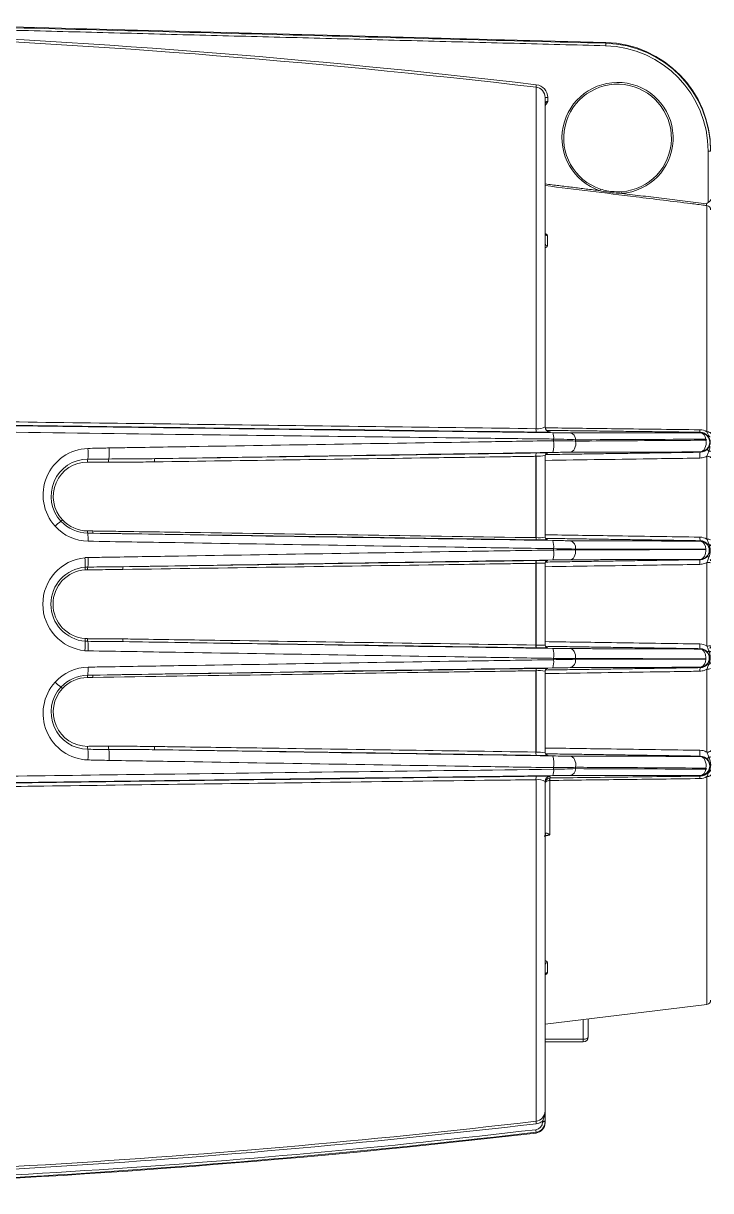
# Model space of a CAD drawing. Extents: x 8 to 113, y 2 to 87.
# Drawn here: x 83.09 to 87.07, y 33.41 to 40.19 of the extents above; entities that cross this region are included whole.
import ezdxf

# ---------------------------------------------------------------- set-up
doc = ezdxf.new("R2010")
doc.units = 0
doc.header["$MEASUREMENT"] = 0
doc.layers.add('OBJECT', color=7, linetype='CONTINUOUS')

msp = doc.modelspace()

# ---------------------------------------------------------------- linework, layer by layer
at = {"layer": 'OBJECT', "linetype": 'Continuous', "lineweight": 15}
for p, q in [((86.4639, 40.0772), (82.2212, 40.1883)), ((86.4639, 40.073), (86.4639, 40.0772)), ((86.0595, 37.8362), (86.0595, 39.8179)), ((86.1126, 39.758), (86.1126, 37.8468)), ((86.1275, 39.7576), (86.1275, 39.7352)), ((87.0576, 39.148), (87.0576, 39.4468)), ((86.1126, 39.3183), (86.1126, 38.9107)), ((87.0506, 37.8185), (87.0506, 39.1309)), ((86.1257, 38.956), (86.1257, 38.898)), ((86.1421, 37.817), (86.1421, 37.8168)), ((86.1618, 37.776), (86.1618, 37.7664)), ((86.2895, 37.7721), (86.2895, 37.7642)), ((86.0594, 37.2038), (86.0594, 37.6759)), ((86.0597, 37.6759), (86.0597, 37.2038)), ((86.1126, 37.6799), (86.1126, 37.2059)), ((86.1273, 37.6949), (86.1273, 37.6945)), ((87.0125, 37.7011), (87.0125, 37.6994)), ((87.0506, 37.195), (87.0506, 37.6766)), ((86.1273, 37.1913), (86.1273, 37.1909)), ((86.1618, 37.1399), (86.1618, 37.1321)), ((86.2895, 37.1377), (86.2895, 37.1321)), ((87.0124, 37.1836), (87.0125, 37.186)), ((86.0594, 36.5805), (86.0594, 37.0549)), ((86.0597, 37.0549), (86.0597, 36.5806)), ((86.1126, 37.0559), (86.1126, 36.5795)), ((86.1273, 37.0709), (86.1273, 37.0705)), ((87.0124, 37.0779), (87.0125, 37.0759)), ((87.0506, 36.5752), (87.0506, 37.0603)), ((86.1273, 36.565), (86.1273, 36.5645)), ((87.0124, 36.5575), (87.0125, 36.5595)), ((86.1273, 36.4446), (86.1273, 36.4441)), ((86.1618, 36.5033), (86.1618, 36.4956)), ((86.2895, 36.5034), (86.2895, 36.4977)), ((87.0124, 36.4518), (87.0125, 36.4495)), ((86.0594, 35.9596), (86.0594, 36.4316)), ((86.0597, 36.4316), (86.0597, 35.9596)), ((86.1126, 36.4296), (86.1126, 35.9555)), ((87.0506, 35.9588), (87.0506, 36.4404)), ((86.1273, 35.941), (86.1273, 35.9405)), ((87.0125, 35.9343), (87.0125, 35.936)), ((86.1618, 35.8691), (86.1618, 35.8595)), ((86.2895, 35.8713), (86.2895, 35.8634)), ((86.0595, 33.8176), (86.0595, 35.7993)), ((86.1126, 35.7886), (86.1126, 33.8775)), ((86.1389, 35.7948), (86.1389, 35.4792)), ((86.1421, 35.8186), (86.1421, 35.8094)), ((87.0125, 35.8228), (87.0125, 35.8199)), ((87.0506, 34.495), (87.0506, 35.817)), ((86.1126, 35.2438), (86.1126, 35.2269)), ((86.1126, 34.7248), (86.1126, 34.3171)), ((86.1257, 34.7375), (86.1257, 34.6794)), ((86.1126, 34.3798), (87.0506, 34.495)), ((86.1126, 34.3798), (86.1126, 34.2031)), ((86.3326, 34.2926), (86.3326, 34.4069)), ((86.3626, 34.4105), (86.3626, 34.3076)), ((86.1126, 34.2926), (86.3326, 34.2926)), ((86.1126, 34.2776), (86.3326, 34.2776)), ((86.3326, 34.2926), (86.3326, 34.2776)), ((86.1126, 34.1632), (86.1126, 33.896)), ((86.0976, 33.813), (86.0976, 33.8177)), ((86.1126, 33.8181), (86.1126, 33.8134)), ((86.1126, 33.8134), (86.1126, 33.8085)), ((86.0595, 33.7489), (86.0595, 33.7537))]:
    msp.add_line(p, q, dxfattribs=at)
at = {"layer": 'OBJECT', "linetype": 'Continuous', "lineweight": 15, "flags": 128}
for points in [[(87.0726, 37.8078), (87.0721, 37.8097), (87.0709, 37.8116), (87.069, 37.8134), (87.0663, 37.8149), (87.063, 37.8163), (87.0592, 37.8173), (87.055, 37.8181), (87.0506, 37.8185)], [(86.2895, 37.7642), (86.2905, 37.7526), (86.2898, 37.7409), (86.2874, 37.7299), (86.2835, 37.7198), (86.2783, 37.7114), (86.272, 37.705), (86.2649, 37.7009), (86.2574, 37.6993)], [(87.0446, 37.7691), (87.0461, 37.7572), (87.0457, 37.7451), (87.0435, 37.7335), (87.0397, 37.723), (87.0343, 37.714), (87.0278, 37.7072), (87.0203, 37.7028), (87.0125, 37.7011)], [(87.0726, 37.6674), (87.0721, 37.6691), (87.0709, 37.6707), (87.069, 37.6722), (87.0663, 37.6736), (87.063, 37.6747), (87.0592, 37.6756), (87.055, 37.6763), (87.0506, 37.6766)], [(87.0562, 37.7203), (87.0557, 37.7191), (87.0555, 37.7177), (87.0556, 37.7161), (87.0561, 37.7142), (87.057, 37.7122), (87.0582, 37.71), (87.0598, 37.7077), (87.0616, 37.7054)], [(86.2895, 37.1321), (86.2894, 37.1214), (86.2879, 37.1111), (86.2851, 37.1014), (86.2812, 37.0928), (86.2762, 37.0857), (86.2704, 37.0803), (86.2641, 37.0768), (86.2574, 37.0755)], [(87.0445, 37.1356), (87.0445, 37.1248), (87.0431, 37.1143), (87.0404, 37.1044), (87.0365, 37.0956), (87.0315, 37.0883), (87.0256, 37.0828), (87.0192, 37.0793), (87.0124, 37.0779)], [(86.1248, 36.5652), (86.1254, 36.5652), (86.1252, 36.5652), (86.1245, 36.5653), (86.1235, 36.5655), (86.1211, 36.5664), (86.1181, 36.5683), (86.1175, 36.5691)], [(86.2574, 36.56), (86.2641, 36.5586), (86.2704, 36.5552), (86.2762, 36.5498), (86.2812, 36.5426), (86.2851, 36.5341), (86.2879, 36.5244), (86.2894, 36.514), (86.2895, 36.5034)], [(87.0124, 36.5575), (87.0192, 36.5562), (87.0256, 36.5526), (87.0315, 36.5471), (87.0365, 36.5398), (87.0404, 36.5311), (87.0431, 36.5212), (87.0445, 36.5107), (87.0445, 36.4999)], [(87.0726, 36.5396), (87.0724, 36.5406), (87.0718, 36.5415), (87.0709, 36.5424), (87.0696, 36.5433), (87.0681, 36.5441), (87.0662, 36.5448), (87.064, 36.5455), (87.0616, 36.5461)], [(86.2574, 35.9361), (86.2649, 35.9345), (86.272, 35.9304), (86.2783, 35.924), (86.2835, 35.9156), (86.2874, 35.9056), (86.2898, 35.8945), (86.2905, 35.8829), (86.2895, 35.8713)], [(87.0125, 35.9343), (87.0203, 35.9326), (87.0278, 35.9282), (87.0343, 35.9214), (87.0397, 35.9125), (87.0435, 35.9019), (87.0457, 35.8903), (87.0461, 35.8783), (87.0446, 35.8664)], [(87.0726, 35.968), (87.0721, 35.9663), (87.0709, 35.9647), (87.069, 35.9632), (87.0663, 35.9619), (87.063, 35.9607), (87.0592, 35.9598), (87.055, 35.9592), (87.0506, 35.9588)], [(87.0562, 35.9152), (87.0557, 35.9163), (87.0555, 35.9177), (87.0556, 35.9194), (87.0561, 35.9212), (87.057, 35.9233), (87.0582, 35.9255), (87.0598, 35.9278), (87.0616, 35.9301)], [(87.0726, 35.8277), (87.0721, 35.8257), (87.0709, 35.8238), (87.069, 35.8221), (87.0663, 35.8205), (87.063, 35.8192), (87.0592, 35.8181), (87.055, 35.8174), (87.0506, 35.817)], [(86.1126, 35.4715), (86.1126, 35.4735), (86.1128, 35.4758), (86.113, 35.4771), (86.1131, 35.4777), (86.1131, 35.4776)], [(86.113, 34.6663), (86.1129, 34.6686), (86.1135, 34.67), (86.1135, 34.6699)], [(86.3626, 34.3076), (86.362, 34.3047), (86.3603, 34.3019), (86.3575, 34.2993), (86.3538, 34.297), (86.3492, 34.2951), (86.344, 34.2937), (86.3384, 34.2929), (86.3326, 34.2926)]]:
    msp.add_lwpolyline(points, dxfattribs=at)
at = {"layer": 'OBJECT', "linetype": 'Continuous', "lineweight": 15}
for centre, radius, start, end in [((80.2634, -9.4348), 49.6071, 83.28827, 87.88114), ((80.1907, -10.2104), 50.3713, 83.30918, 87.83048), ((84.2578, 40.1194), 2.2066, 358.41696, 358.79573), ((86.4467, 39.4478), 0.6108, 359.89938, 88.42263), ((86.4476, 39.4524), 0.625, 0, 88.5), ((86.4466, 39.4474), 0.6259, 359.91067, 88.41734), ((78.3705, 40.7312), 7.7431, 353.22641, 353.33424), ((86.0524, 39.7577), 0.0752, 359.89004, 83.21488), ((86.5326, 39.523), 0.3225, 279.32625, 251.4759), ((86.5326, 39.5227), 0.3125, 274.46347, 251.4759), ((86.0524, 39.7582), 0.0602, 359.82398, 83.19448), ((86.1238, 39.9006), 0.1431, 265.49926, 271.49418), ((86.1247, 39.7095), 0.0259, 83.67971, 117.91298), ((86.0778, 39.7515), 0.0523, 311.59968, 341.83154), ((86.1501, 39.6835), 0.0564, 113.56074, 131.67244), ((87.0613, 39.3037), 0.1431, 85.49926, 91.49418), ((86.8173, 39.09), 0.4075, 160.44261, 161.81263), ((86.0293, 39.1626), 0.5298, 4.20457, 5.25808), ((86.5326, 39.523), 0.3225, 274.46347, 279.32625), ((86.9619, 39.2752), 0.1592, 302.59783, 306.96986), ((89.3328, 39.808), 2.3806, 196.27164, 196.526), ((87.0476, 39.1061), 0.0249, 0.09889, 83.1348), ((86.1264, 38.9699), 0.0139, 183.38963, 267.0678), ((86.1169, 38.9682), 0.00432, 169.54663, 218.04953), ((86.1089, 38.952), 0.0173, 13.2679, 77.63368), ((86.1262, 38.9117), 0.0137, 184.16769, 267.86582), ((86.1117, 38.9008), 0.0143, 273.4023, 348.66169), ((86.0998, 37.8322), 0.0405, 174.34157, 203.11838), ((86.071, 37.9168), 0.0814, 261.9287, 300.71381), ((86.0934, 39.1712), 1.3552, 268.69546, 272.05884), ((86.1427, 37.8471), 0.0302, 179.70404, 268.87755), ((86.1426, 37.8468), 0.03, 180.00428, 269.1823), ((86.0867, 37.7836), 0.0755, 354.18401, 22.68793), ((86.2479, 37.7715), 0.0417, 0.80822, 76.97318), ((87.0355, 37.8273), 0.0258, 174.44879, 206.98171), ((87.0086, 37.746), 0.0837, 59.90818, 89.16342), ((87.0117, 37.7575), 0.058, 39.54303, 89.17403), ((87.0043, 37.7729), 0.0406, 3.96688, 78.3488), ((87.0115, 37.7569), 0.0557, 270.94817, 89.03558), ((86.0107, 37.7439), 0.1527, 342.64445, 8.46336), ((85.1287, 359.2751), 321.5052, 270.206872, 270.341465), ((87.0445, 37.7724), 0.0033, 270.86754, 85.99113), ((87.0123, 37.7575), 0.0576, 319.75778, 39.95259), ((87.0591, 37.7991), 0.00532, 239.39276, 297.18694), ((87.0513, 37.7743), 0.0225, 37.96277, 62.75117), ((83.4701, 37.4515), 0.2702, 92.13233, 222.07417), ((83.0259, 37.6936), 0.4351, 355.55428, 3.67478), ((83.2037, 37.7017), 0.3799, 353.72893, 3.41623), ((86.0965, 37.6821), 0.0376, 159.72354, 189.47235), ((86.1025, 37.6822), 0.0433, 162.59713, 188.3892), ((86.0614, 37.7272), 0.0514, 267.71097, 268.04802), ((86.065, 37.9543), 0.2785, 268.91183, 279.84193), ((86.0918, 36.9081), 0.7877, 87.41893, 92.22907), ((86.1276, 37.6799), 0.015, 90.99538, 179.99574), ((86.1275, 37.6795), 0.015, 136.44676, 179.99929), ((86.1276, 37.6795), 0.015, 90.99871, 136.44677), ((86.1278, 37.6788), 0.0157, 99.28831, 135.44972), ((87.0816, 37.677), 0.0726, 162.0235, 189.20284), ((87.0117, 37.7574), 0.058, 270.80729, 320.16877), ((87.0634, 37.7508), 0.0454, 267.76178, 281.68604), ((83.4615, 37.4449), 0.215, 90.5121, 222.82255), ((83.4582, 37.443), 0.1996, 89.93679, 223.10852), ((83.524, 37.6466), 0.0657, 168.36424, 183.52548), ((83.6366, 37.6464), 0.057, 166.03309, 184.26898), ((83.8832, 37.6495), 0.0369, 159.69555, 189.18969), ((83.479, 37.0514), 0.3031, 125.31169, 133.72686), ((83.466, 37.4473), 0.2644, 222.00024, 268.98378), ((83.003, 37.6357), 0.4518, 311.7546, 313.24064), ((83.4619, 37.4456), 0.2158, 222.89071, 269.20277), ((83.4597, 37.4448), 0.2019, 223.17739, 269.28421), ((83.4844, 37.24), 0.0274, 173.82103, 201.6966), ((83.2574, 37.1961), 0.2043, 356.3119, 9.49199), ((83.5144, 37.2393), 0.0254, 172.77538, 203.00929), ((86.0845, 37.2006), 0.0253, 172.78392, 203.04058), ((86.0614, 37.3178), 0.114, 268.96969, 269.1215), ((86.0886, 37.2005), 0.0291, 173.54883, 199.67956), ((86.0761, 37.4598), 0.2565, 266.3192, 278.16436), ((86.0915, 38.3309), 1.1406, 268.4761, 271.79727), ((86.1275, 37.2063), 0.015, 180.00094, 225.26081), ((86.1276, 37.2059), 0.015, 180.00426, 269.00462), ((86.1276, 37.2063), 0.015, 225.26091, 269.00105), ((86.1266, 37.2039), 0.0124, 220.48929, 264.50206), ((87.0542, 37.2018), 0.0447, 173.53882, 200.73774), ((87.0086, 37.1262), 0.0806, 58.62681, 89.13401), ((87.0554, 37.1596), 0.0358, 61.40718, 97.78469), ((86.0562, 37.1519), 0.1062, 353.47868, 19.31224), ((86.0295, 37.1152), 0.1333, 342.21722, 7.29412), ((86.2447, 37.1428), 0.0451, 353.56853, 73.67942), ((87.0001, 37.1407), 0.0446, 354.34523, 74.00451), ((87.0115, 37.1308), 0.0529, 270.99434, 89.00563), ((87.0117, 37.131), 0.055, 36.90256, 89.17422), ((87.0445, 37.1359), 0.000367, 270.90048, 89.09514), ((87.0477, 37.1846), 0.0221, 291.00876, 308.87338), ((87.012, 37.131), 0.0548, 322.77715, 37.12504), ((86.9807, 37.1284), 0.0898, 334.2462, 25.7538), ((87.0584, 37.1534), 0.0144, 9.56784, 77.20933), ((83.4695, 36.8177), 0.2711, 95.69795, 264.30205), ((83.1231, 37.0489), 0.3218, 357.12394, 6.88729), ((83.1206, 37.0717), 0.3411, 353.53713, 2.81481), ((86.0914, 37.0595), 0.0324, 159.0316, 188.12983), ((86.0967, 37.0596), 0.0373, 162.06152, 187.21935), ((86.0614, 37.2404), 0.1855, 269.36706, 269.46033), ((86.2275, 29.7576), 7.2992, 90.9024, 91.3176), ((86.0924, 36.2504), 0.8213, 87.56332, 92.17639), ((86.1276, 37.0559), 0.015, 90.99538, 179.99574), ((86.1275, 37.0555), 0.015, 145.6282, 179.9995), ((86.1276, 37.0555), 0.015, 90.9982, 145.62699), ((86.1271, 37.0563), 0.014, 97.32265, 147.64784), ((87.0711, 37.0565), 0.0618, 161.66916, 187.46684), ((87.0117, 37.1309), 0.055, 270.82213, 322.99946), ((87.0556, 37.0081), 0.0524, 71.10126, 95.43641), ((87.0693, 37.1011), 0.0141, 193.62454, 236.92696), ((87.0394, 37.0639), 0.033, 9.45591, 26.91074), ((83.461, 36.8177), 0.2156, 94.37861, 265.62139), ((83.4577, 36.8177), 0.2001, 93.92589, 266.07411), ((83.4897, 37.0234), 0.0461, 168.31217, 187.47125), ((83.5048, 37.0208), 0.0469, 164.53014, 183.58451), ((83.694, 37.0237), 0.0318, 158.90584, 188.03444), ((83.1231, 36.5866), 0.3218, 353.11271, 2.87606), ((83.4897, 36.6121), 0.0461, 172.52875, 191.68783), ((83.5048, 36.6147), 0.0469, 176.41549, 195.46986), ((83.1206, 36.5638), 0.3411, 357.18519, 6.46287), ((83.694, 36.6117), 0.0318, 171.96556, 201.09416), ((86.0914, 36.576), 0.0324, 171.87017, 200.9684), ((86.0967, 36.5759), 0.0373, 172.78065, 197.93848), ((86.0614, 36.3951), 0.1855, 90.53967, 90.63294), ((86.2283, 43.9177), 7.3391, 268.68353, 269.09647), ((86.1275, 36.58), 0.015, 180.00118, 227.34799), ((86.1276, 36.5795), 0.015, 180.00426, 269.00462), ((87.0711, 36.5789), 0.0618, 172.53316, 198.33084), ((87.0087, 36.5064), 0.0806, 58.63892, 89.16019), ((86.0916, 37.7091), 1.1451, 268.47608, 271.78421), ((86.1276, 36.58), 0.015, 227.34793, 269.001), ((86.0295, 36.5203), 0.1333, 352.70588, 17.78278), ((87.0115, 36.5047), 0.0529, 270.99437, 89.00566), ((87.0117, 36.5045), 0.055, 36.99996, 89.17844), ((87.0556, 36.6274), 0.0524, 264.56359, 288.89874), ((87.0693, 36.5343), 0.0141, 123.07304, 166.37546), ((87.012, 36.5045), 0.0547, 322.86672, 37.23108), ((86.9812, 36.5071), 0.0894, 334.10744, 25.89256), ((87.035, 36.5727), 0.0375, 340.0765, 0.56142), ((83.4661, 36.1878), 0.2647, 91.04623, 137.96975), ((83.2574, 36.4393), 0.2043, 350.50801, 3.6881), ((86.0845, 36.4348), 0.0253, 156.95942, 187.21608), ((86.0886, 36.4349), 0.0291, 160.32044, 186.45117), ((86.0923, 35.6381), 0.8072, 87.51657, 92.21006), ((86.1276, 36.4296), 0.015, 90.99538, 179.99574), ((86.1276, 36.4291), 0.015, 90.9982, 145.72549), ((86.1272, 36.43), 0.0141, 97.38263, 147.72788), ((86.0562, 36.4835), 0.1062, 340.68776, 6.52132), ((86.2447, 36.4927), 0.0451, 286.32058, 6.43147), ((87.0542, 36.4337), 0.0447, 159.26226, 186.46118), ((87.0001, 36.4947), 0.0446, 285.99549, 5.65477), ((87.0117, 36.5045), 0.055, 270.82651, 323.09672), ((87.0445, 36.4995), 0.000367, 270.87425, 89.13014), ((87.0554, 36.4758), 0.0358, 262.21531, 298.59282), ((87.0477, 36.4508), 0.0221, 51.12662, 68.99124), ((87.0584, 36.482), 0.0144, 282.79067, 350.43216), ((83.4619, 36.1899), 0.2157, 90.79058, 137.11594), ((83.4597, 36.1907), 0.2019, 90.71862, 136.81977), ((83.4844, 36.3955), 0.0274, 158.3034, 186.17897), ((83.5144, 36.3962), 0.0254, 156.99071, 187.22462), ((86.0614, 36.3177), 0.114, 90.8785, 91.03031), ((86.0763, 36.1809), 0.2513, 81.71426, 93.80219), ((86.1275, 36.4291), 0.015, 145.72672, 179.99951), ((83.4704, 36.1841), 0.2704, 137.99579, 267.79771), ((83.4616, 36.1906), 0.215, 137.18192, 269.48343), ((83.4582, 36.1924), 0.1996, 136.89636, 270.05833), ((83.479, 36.5841), 0.3031, 226.27314, 234.68831), ((83.003, 35.9997), 0.4518, 46.75936, 48.2454), ((83.524, 35.9888), 0.0657, 176.47452, 191.63576), ((83.0259, 35.9418), 0.4351, 356.32522, 4.44572), ((83.6366, 35.989), 0.057, 175.73102, 193.96691), ((83.2037, 35.9338), 0.3799, 356.58377, 6.27107), ((83.8832, 35.986), 0.0369, 170.81031, 200.30445), ((87.0816, 35.9584), 0.0726, 170.79716, 197.9765), ((86.0965, 35.9534), 0.0376, 170.52765, 200.27646), ((86.1025, 35.9533), 0.0433, 171.6108, 197.40287), ((86.0614, 35.9082), 0.0514, 91.95198, 92.28902), ((86.0639, 35.6676), 0.292, 80.41151, 90.83473), ((86.0907, 37.0798), 1.1399, 268.51435, 271.83765), ((86.1275, 35.956), 0.015, 180.00119, 227.69212), ((86.1276, 35.9555), 0.015, 180.00426, 269.00462), ((86.1276, 35.956), 0.015, 227.69201, 269.00099), ((86.1265, 35.9532), 0.0121, 222.47593, 264.34551), ((86.0107, 35.8915), 0.1527, 351.53664, 17.35555), ((87.0117, 35.878), 0.058, 39.83031, 89.19364), ((87.0115, 35.8786), 0.0557, 271.013, 89.05194), ((87.0123, 35.878), 0.0576, 320.0478, 40.24182), ((86.9788, 35.8856), 0.094, 331.75989, 28.24011), ((87.0634, 35.8847), 0.0454, 78.31396, 92.23822), ((86.0867, 35.8518), 0.0755, 337.31207, 5.81599), ((86.1056, 39.7694), 3.9103, 270.82352, 272.6967), ((86.2479, 35.864), 0.0417, 283.02682, 359.19178), ((84.9943, -313.7253), 349.5911, 89.663968, 89.787723), ((87.0043, 35.8624), 0.0404, 281.76929, 356.24854), ((87.0117, 35.8779), 0.058, 270.82341, 320.45554), ((87.0445, 35.8631), 0.0033, 271.35422, 89.24453), ((87.0591, 35.8364), 0.00532, 62.81306, 120.60724), ((87.0537, 35.8583), 0.0189, 294.69256, 357.06751), ((86.0998, 35.8032), 0.0405, 156.88162, 185.65843), ((86.0731, 35.7291), 0.0714, 56.43364, 100.92386), ((86.0969, 34.9919), 0.828, 86.86958, 92.37612), ((86.1426, 35.7886), 0.03, 90.8177, 179.99572), ((86.1425, 35.7794), 0.03, 96.93096, 179.95664), ((86.1786, 35.802), 0.0403, 169.72334, 190.27666), ((86.1661, 35.7974), 0.0268, 153.4924, 185.59877), ((87.0355, 35.8083), 0.0257, 153.10609, 185.74833), ((87.0086, 35.8893), 0.0837, 270.84679, 300.10374), ((86.1121, 34.7349), 0.0139, 10.62202, 87.96948), ((86.1262, 34.7238), 0.0137, 92.13418, 175.83231), ((86.1264, 34.6656), 0.0139, 92.9322, 176.61037), ((86.1087, 34.6836), 0.0175, 283.91416, 346.31792), ((87.0476, 34.5198), 0.025, 277, 0), ((86.3326, 34.3076), 0.03, 270, 0), ((86.0523, 33.8773), 0.0602, 276.85076, 0.13078), ((85.9475, 33.887), 0.1653, 335.20519, 356.69589), ((80.1807, 83.948), 50.474, 269.99078, 276.68859), ((80.1807, 83.9464), 50.487, 269.99074, 276.68876), ((86.0525, 33.8129), 0.0451, 276.78156, 0.05784), ((78.3705, 32.9043), 7.7431, 6.66576, 6.77359), ((86.0525, 33.8133), 0.0601, 276.73188, 0.04413), ((86.0526, 33.8085), 0.06, 276.67316, 0), ((86.1013, 33.9607), 0.1431, 268.50582, 274.50074), ((86.1013, 33.956), 0.1431, 268.50582, 274.50074), ((80.1795, 83.9253), 50.5004, 270.7262, 276.68441), ((80.1797, 83.9225), 50.5122, 270.737, 276.68464), ((80.1726, 84.0657), 50.66, 272.14123, 276.67316), ((93.6017, 34.649), 7.5952, 186.66015, 186.77016)]:
    msp.add_arc(centre, radius, start, end, dxfattribs=at)
for points in [[(86.4636, 40.0585), (82.2209, 40.1693)], [(86.1126, 39.2563), (86.4301, 39.2172)], [(86.5577, 39.2015), (87.0476, 39.141)], [(87.0125, 37.8155), (86.1212, 37.8263)], [(86.2573, 37.8121), (87.0125, 37.8126)], [(87.0125, 37.8126), (87.0125, 37.8155)], [(83.8486, 37.6623), (86.0612, 37.6951)], [(86.1141, 37.6859), (87.0125, 37.6994)], [(87.0125, 37.7011), (86.2574, 37.6993)], [(87.0726, 37.7041), (87.0688, 37.7043)], [(83.5797, 37.6422), (83.4584, 37.6426)], [(83.4572, 37.2429), (83.4892, 37.2425)], [(83.491, 37.2294), (83.4589, 37.2298)], [(86.0612, 37.1907), (83.491, 37.2294)], [(87.0125, 37.186), (86.1144, 37.1997)], [(86.2574, 37.1861), (87.0124, 37.1836)], [(83.4426, 37.0875), (83.4613, 37.0884)], [(83.6643, 37.0351), (86.0612, 37.0711)], [(86.1144, 37.0622), (87.0125, 37.0759)], [(87.0124, 37.0779), (86.2574, 37.0755)], [(83.4579, 37.0178), (83.444, 37.0174)], [(83.4445, 37.0327), (83.4596, 37.0333)], [(83.444, 36.6181), (83.4579, 36.6176)], [(83.4596, 36.6022), (83.4445, 36.6027)], [(86.0612, 36.5644), (83.6643, 36.6003)], [(83.4613, 36.547), (83.4426, 36.548)], [(87.0125, 36.5595), (86.1144, 36.5732)], [(86.2574, 36.56), (87.0124, 36.5575)], [(83.491, 36.4061), (86.0612, 36.4447)], [(86.1144, 36.4357), (87.0125, 36.4495)], [(87.0124, 36.4518), (86.2574, 36.4494)], [(83.4892, 36.393), (83.4572, 36.3925)], [(83.4589, 36.4056), (83.491, 36.4061)], [(83.4584, 35.9928), (83.5797, 35.9933)], [(86.0612, 35.9403), (83.8486, 35.9732)], [(87.0125, 35.936), (86.1141, 35.9496)], [(86.2574, 35.9361), (87.0125, 35.9343)], [(87.0686, 35.9311), (87.0726, 35.9314)], [(86.1421, 35.8094), (86.1389, 35.8092)], [(86.1394, 35.7948), (86.1389, 35.7948)], [(87.0125, 35.8228), (86.2573, 35.8234)], [(87.0125, 35.8228), (87.0125, 35.8228)], [(87.0125, 35.8199), (87.0125, 35.8199)], [(86.1389, 35.4792), (86.1065, 35.4716)]]:
    msp.add_open_spline(points, degree=1, dxfattribs=at)
for points, knots in [([(82.2212, 40.1839), (82.2312, 40.1836), (82.2812, 40.1823), (82.4911, 40.1768), (83.3308, 40.1549), (84.6951, 40.1193), (85.8994, 40.0878), (86.4639, 40.073)], [0, 0, 0, 0, 0.007069, 0.035343, 0.14844, 0.600828, 1, 1, 1, 1]), ([(87.0506, 39.1309), (87.0459, 39.1315), (87.0148, 39.1353), (86.8778, 39.1522), (86.5698, 39.1902), (86.2882, 39.2249), (86.1126, 39.2466)], [0, 0, 0, 0, 0.01498, 0.099622, 0.438192, 1, 1, 1, 1]), ([(86.4333, 39.2264), (86.4457, 39.2227), (86.4858, 39.2106), (86.5279, 39.211), (86.5569, 39.2112)], [0, 0, 0, 0, 0.310503, 1, 1, 1, 1]), ([(86.5577, 39.2015), (86.528, 39.2032), (86.4851, 39.2056), (86.4431, 39.2145), (86.4301, 39.2172)], [0, 0, 0, 0, 0.690763, 1, 1, 1, 1]), ([(87.0576, 39.148), (87.0597, 39.1494), (87.0638, 39.1523), (87.0689, 39.1565), (87.0719, 39.1609), (87.0725, 39.1639), (87.0726, 39.1652), (87.0726, 39.1653)], [0, 0, 0, 0, 0.259529, 0.511586, 0.769408, 0.991451, 1, 1, 1, 1]), ([(82.5227, 37.8824), (82.5987, 37.8813), (82.9511, 37.8765), (83.5792, 37.8681), (84.4071, 37.8572), (85.2341, 37.8466), (85.7844, 37.8397), (86.0595, 37.8362)], [0, 0, 0, 0, 0.064272, 0.298061, 0.531849, 0.765925, 1, 1, 1, 1]), ([(86.0626, 37.8163), (85.6835, 37.821), (84.9252, 37.8304), (83.7834, 37.8452), (82.9885, 37.8556), (82.5739, 37.8614), (82.5414, 37.8618)], [0, 0, 0, 0, 0.323815, 0.647821, 0.972395, 1, 1, 1, 1]), ([(82.5435, 37.8594), (82.582, 37.8589), (83.0097, 37.853), (83.8263, 37.8422), (84.9927, 37.8271), (85.7684, 37.8175), (86.1563, 37.8128)], [0, 0, 0, 0, 0.031847, 0.354119, 0.676963, 1, 1, 1, 1]), ([(86.1618, 37.776), (86.127, 37.7764), (85.9533, 37.7785), (85.5012, 37.7839), (84.8047, 37.7925), (83.868, 37.8044), (83.1256, 37.8141), (82.6619, 37.8205), (82.5778, 37.8217)], [0, 0, 0, 0, 0.029188, 0.145942, 0.379493, 0.613044, 0.929777, 1, 1, 1, 1]), ([(86.1137, 37.841), (86.2413, 37.8394), (86.54, 37.8356), (86.8387, 37.8319), (87.0098, 37.8298)], [0, 0, 0, 0, 0.427131, 1, 1, 1, 1]), ([(86.1563, 37.8128), (86.1776, 37.8125), (86.2145, 37.8121), (86.2445, 37.8121), (86.2573, 37.8121)], [0, 0, 0, 0, 0.576404, 1, 1, 1, 1]), ([(87.0616, 37.7943), (87.0601, 37.7973), (87.0564, 37.8048), (87.0528, 37.8133), (87.0506, 37.8185)], [0, 0, 0, 0, 0.387801, 1, 1, 1, 1]), ([(83.5829, 37.7243), (83.6178, 37.7249), (83.7922, 37.7278), (84.2457, 37.7353), (84.9427, 37.7467), (85.6277, 37.7578), (86.0336, 37.7643), (86.1618, 37.7664)], [0, 0, 0, 0, 0.040495, 0.202477, 0.526502, 0.850526, 1, 1, 1, 1]), ([(86.2895, 37.7721), (86.2734, 37.7728), (86.2353, 37.7745), (86.1887, 37.7754), (86.1618, 37.776)], [0, 0, 0, 0, 0.422663, 1, 1, 1, 1]), ([(86.1618, 37.7664), (86.1811, 37.7664), (86.2277, 37.7664), (86.2667, 37.765), (86.2895, 37.7642)], [0, 0, 0, 0, 0.415675, 1, 1, 1, 1]), ([(86.2895, 37.7642), (86.3162, 37.7643), (86.4494, 37.7651), (86.7019, 37.7667), (86.926, 37.7682), (87.0446, 37.7691)], [0, 0, 0, 0, 0.105274, 0.526369, 1, 1, 1, 1]), ([(87.0616, 37.7054), (87.0634, 37.7089), (87.0682, 37.7185), (87.0683, 37.729), (87.0684, 37.7355)], [0, 0, 0, 0, 0.372602, 1, 1, 1, 1]), ([(83.46, 37.7215), (83.4949, 37.7224), (83.5359, 37.7235), (83.5768, 37.7242), (83.5829, 37.7243)], [0, 0, 0, 0, 0.852454, 1, 1, 1, 1]), ([(86.0594, 37.6759), (86.0495, 37.6757), (86, 37.675), (85.7924, 37.672), (85.0648, 37.6614), (84.3767, 37.6513), (83.8468, 37.6436)], [0, 0, 0, 0, 0.013409, 0.067044, 0.281584, 1, 1, 1, 1]), ([(86.1565, 37.6983), (85.7727, 37.6925), (85.0049, 37.6807), (84.2341, 37.6684), (83.8486, 37.6623)], [0, 0, 0, 0, 0.49985, 1, 1, 1, 1]), ([(87.0099, 37.6654), (86.9934, 37.6651), (86.9108, 37.664), (86.6117, 37.6596), (86.3291, 37.6555), (86.1126, 37.6524)], [0, 0, 0, 0, 0.055202, 0.27601, 1, 1, 1, 1]), ([(86.1273, 37.6945), (86.1272, 37.6944), (86.1272, 37.6943), (86.1254, 37.6942), (86.1253, 37.6942)], [0, 0, 0, 0, 0.96484, 1, 1, 1, 1]), ([(86.2574, 37.6993), (86.2394, 37.6992), (86.2087, 37.6991), (86.1718, 37.6986), (86.1565, 37.6983)], [0, 0, 0, 0, 0.585126, 1, 1, 1, 1]), ([(87.0506, 37.6766), (87.0461, 37.6743), (87.0336, 37.6678), (87.0191, 37.6663), (87.0099, 37.6654)], [0, 0, 0, 0, 0.363916, 1, 1, 1, 1]), ([(87.0506, 37.6766), (87.0518, 37.6797), (87.0555, 37.689), (87.0591, 37.6988), (87.0616, 37.7054)], [0, 0, 0, 0, 0.331598, 1, 1, 1, 1]), ([(83.4596, 37.6599), (83.4943, 37.66), (83.5349, 37.6602), (83.5754, 37.6602), (83.5813, 37.6602)], [0, 0, 0, 0, 0.856217, 1, 1, 1, 1]), ([(83.8468, 37.6436), (83.8023, 37.643), (83.7133, 37.6419), (83.6242, 37.6421), (83.5797, 37.6422)], [0, 0, 0, 0, 0.500172, 1, 1, 1, 1]), ([(83.5813, 37.6602), (83.6258, 37.6603), (83.715, 37.6605), (83.8041, 37.6617), (83.8486, 37.6623)], [0, 0, 0, 0, 0.499804, 1, 1, 1, 1]), ([(83.4892, 37.2425), (83.4991, 37.2423), (83.5486, 37.2416), (83.7566, 37.2385), (84.6034, 37.2257), (85.4106, 37.2136), (86.0594, 37.2038)], [0, 0, 0, 0, 0.011559, 0.057797, 0.242748, 1, 1, 1, 1]), ([(83.491, 37.2294), (83.9359, 37.2221), (84.826, 37.2077), (85.7129, 37.1939), (86.1565, 37.1871)], [0, 0, 0, 0, 0.499822, 1, 1, 1, 1]), ([(86.1126, 37.2206), (86.2408, 37.2186), (86.5399, 37.214), (86.839, 37.2094), (87.0099, 37.2068)], [0, 0, 0, 0, 0.428898, 1, 1, 1, 1]), ([(86.1253, 37.1915), (86.1258, 37.1915), (86.1272, 37.1914), (86.1272, 37.1914), (86.1273, 37.1913)], [0, 0, 0, 0, 0.358781, 1, 1, 1, 1]), ([(87.0616, 37.1674), (87.0602, 37.1709), (87.0565, 37.1798), (87.0528, 37.1892), (87.0506, 37.195)], [0, 0, 0, 0, 0.384162, 1, 1, 1, 1]), ([(86.1618, 37.1399), (86.127, 37.1404), (85.9532, 37.1431), (85.501, 37.1501), (84.8044, 37.1611), (84.0779, 37.1729), (83.6299, 37.1802), (83.4613, 37.183)], [0, 0, 0, 0, 0.038714, 0.19357, 0.503334, 0.813098, 1, 1, 1, 1]), ([(83.4613, 37.0884), (83.4962, 37.089), (83.6708, 37.0919), (84.1246, 37.0994), (84.8221, 37.1108), (85.5476, 37.1224), (85.9937, 37.1295), (86.1618, 37.1321)], [0, 0, 0, 0, 0.038703, 0.193516, 0.503195, 0.812873, 1, 1, 1, 1]), ([(86.1565, 37.1871), (86.1783, 37.1868), (86.215, 37.1863), (86.2452, 37.1861), (86.2574, 37.1861)], [0, 0, 0, 0, 0.595826, 1, 1, 1, 1]), ([(86.2895, 37.1377), (86.2741, 37.138), (86.2358, 37.1387), (86.1894, 37.1394), (86.1618, 37.1399)], [0, 0, 0, 0, 0.404079, 1, 1, 1, 1]), ([(86.1618, 37.1321), (86.1804, 37.1323), (86.2268, 37.1326), (86.266, 37.1323), (86.2895, 37.1321)], [0, 0, 0, 0, 0.401355, 1, 1, 1, 1]), ([(87.0445, 37.1363), (87.0174, 37.1363), (86.8818, 37.1366), (86.6302, 37.137), (86.4056, 37.1375), (86.2895, 37.1377)], [0, 0, 0, 0, 0.10781, 0.539052, 1, 1, 1, 1]), ([(86.2895, 37.1321), (86.3167, 37.1322), (86.4524, 37.1328), (86.7041, 37.1339), (86.9285, 37.135), (87.0445, 37.1356)], [0, 0, 0, 0, 0.107776, 0.53888, 1, 1, 1, 1]), ([(86.0594, 37.0549), (86.0495, 37.0547), (86, 37.054), (85.7921, 37.0509), (85.003, 37.0392), (84.2535, 37.028), (83.6625, 37.0193)], [0, 0, 0, 0, 0.012391, 0.061957, 0.260221, 1, 1, 1, 1]), ([(86.1565, 37.0745), (85.742, 37.0681), (84.9127, 37.0553), (84.0805, 37.0419), (83.6643, 37.0351)], [0, 0, 0, 0, 0.499843, 1, 1, 1, 1]), ([(86.1273, 37.0705), (86.1272, 37.0704), (86.1272, 37.0703), (86.1254, 37.0703), (86.1253, 37.0703)], [0, 0, 0, 0, 0.951351, 1, 1, 1, 1]), ([(86.2574, 37.0755), (86.2389, 37.0754), (86.2079, 37.0752), (86.1712, 37.0747), (86.1565, 37.0745)], [0, 0, 0, 0, 0.598724, 1, 1, 1, 1]), ([(87.0506, 37.0603), (87.046, 37.0577), (87.0334, 37.0509), (87.019, 37.0494), (87.0098, 37.0485)], [0, 0, 0, 0, 0.367572, 1, 1, 1, 1]), ([(87.0506, 37.0603), (87.0515, 37.0628), (87.0551, 37.0726), (87.0588, 37.0822), (87.0616, 37.0893)], [0, 0, 0, 0, 0.265775, 1, 1, 1, 1]), ([(83.6625, 37.0193), (83.6179, 37.0187), (83.5497, 37.0178), (83.4816, 37.0178), (83.4579, 37.0178)], [0, 0, 0, 0, 0.653613, 1, 1, 1, 1]), ([(83.4596, 37.0333), (83.4832, 37.0334), (83.5514, 37.0336), (83.6197, 37.0345), (83.6643, 37.0351)], [0, 0, 0, 0, 0.346361, 1, 1, 1, 1]), ([(87.0098, 37.0485), (86.9933, 37.0482), (86.9106, 37.047), (86.6115, 37.0425), (86.329, 37.0383), (86.1126, 37.035)], [0, 0, 0, 0, 0.055289, 0.276444, 1, 1, 1, 1]), ([(83.4579, 36.6176), (83.5025, 36.6175), (83.5707, 36.6174), (83.6389, 36.6165), (83.6625, 36.6162)], [0, 0, 0, 0, 0.653616, 1, 1, 1, 1]), ([(83.6643, 36.6003), (83.6407, 36.6006), (83.5724, 36.6016), (83.5042, 36.6019), (83.4596, 36.6022)], [0, 0, 0, 0, 0.346407, 1, 1, 1, 1]), ([(83.6625, 36.6162), (83.6724, 36.616), (83.7219, 36.6153), (83.9298, 36.6122), (84.7189, 36.6005), (85.4683, 36.5893), (86.0594, 36.5805)], [0, 0, 0, 0, 0.012391, 0.061957, 0.260221, 1, 1, 1, 1]), ([(83.6643, 36.6003), (84.0803, 36.5936), (84.9125, 36.5802), (85.7417, 36.5674), (86.1565, 36.561)], [0, 0, 0, 0, 0.499844, 1, 1, 1, 1]), ([(86.1126, 36.6004), (86.2407, 36.5985), (86.5398, 36.594), (86.8389, 36.5895), (87.0098, 36.587)], [0, 0, 0, 0, 0.428526, 1, 1, 1, 1]), ([(86.1618, 36.5033), (86.127, 36.5039), (85.9533, 36.5066), (85.5013, 36.5138), (84.8048, 36.525), (84.0782, 36.5368), (83.6301, 36.5442), (83.4613, 36.547)], [0, 0, 0, 0, 0.038703, 0.193516, 0.503195, 0.812873, 1, 1, 1, 1]), ([(86.1253, 36.5652), (86.1258, 36.5652), (86.1272, 36.5651), (86.1273, 36.565), (86.1273, 36.565)], [0, 0, 0, 0, 0.370207, 1, 1, 1, 1]), ([(86.1565, 36.561), (86.1784, 36.5607), (86.2151, 36.5602), (86.2453, 36.56), (86.2574, 36.56)], [0, 0, 0, 0, 0.598696, 1, 1, 1, 1]), ([(87.0616, 36.5461), (87.0602, 36.5498), (87.0565, 36.5595), (87.0529, 36.5692), (87.0506, 36.5752)], [0, 0, 0, 0, 0.385361, 1, 1, 1, 1]), ([(87.0684, 36.5629), (87.0694, 36.564), (87.0703, 36.5651), (87.071, 36.5665), (87.0711, 36.5666)], [0, 0, 0, 0, 0.969844, 1, 1, 1, 1]), ([(83.4613, 36.4525), (83.4962, 36.453), (83.6709, 36.4559), (84.1247, 36.4633), (84.8224, 36.4746), (85.5479, 36.4861), (85.9939, 36.493), (86.1618, 36.4956)], [0, 0, 0, 0, 0.038714, 0.19357, 0.503334, 0.813098, 1, 1, 1, 1]), ([(86.1565, 36.4484), (85.7132, 36.4415), (84.8263, 36.4277), (83.9362, 36.4133), (83.491, 36.4061)], [0, 0, 0, 0, 0.499822, 1, 1, 1, 1]), ([(86.1273, 36.4441), (86.1272, 36.444), (86.1272, 36.444), (86.1254, 36.4439), (86.1253, 36.4439)], [0, 0, 0, 0, 0.955982, 1, 1, 1, 1]), ([(86.2574, 36.4494), (86.239, 36.4493), (86.208, 36.4491), (86.1713, 36.4486), (86.1565, 36.4484)], [0, 0, 0, 0, 0.595857, 1, 1, 1, 1]), ([(86.2895, 36.5034), (86.2742, 36.5032), (86.236, 36.5028), (86.1896, 36.5031), (86.1618, 36.5033)], [0, 0, 0, 0, 0.401221, 1, 1, 1, 1]), ([(86.1618, 36.4956), (86.1805, 36.4959), (86.2269, 36.4966), (86.2662, 36.4973), (86.2895, 36.4977)], [0, 0, 0, 0, 0.404221, 1, 1, 1, 1]), ([(87.0445, 36.4999), (87.0174, 36.5), (86.8819, 36.5007), (86.6303, 36.5019), (86.4056, 36.5029), (86.2895, 36.5034)], [0, 0, 0, 0, 0.107776, 0.53888, 1, 1, 1, 1]), ([(86.2895, 36.4977), (86.3167, 36.4978), (86.4524, 36.4981), (86.7041, 36.4986), (86.9286, 36.499), (87.0445, 36.4991)], [0, 0, 0, 0, 0.10781, 0.539052, 1, 1, 1, 1]), ([(87.0506, 36.4404), (87.0509, 36.4413), (87.0543, 36.4508), (87.0581, 36.4598), (87.0616, 36.468)], [0, 0, 0, 0, 0.088017, 1, 1, 1, 1]), ([(86.0594, 36.4316), (86.0495, 36.4315), (85.9999, 36.4307), (85.792, 36.4276), (84.9452, 36.4149), (84.1379, 36.4027), (83.4892, 36.393)], [0, 0, 0, 0, 0.011559, 0.057797, 0.242748, 1, 1, 1, 1]), ([(87.0099, 36.4286), (86.9933, 36.4284), (86.9106, 36.4271), (86.6115, 36.4225), (86.3289, 36.4182), (86.1126, 36.4148)], [0, 0, 0, 0, 0.055307, 0.276534, 1, 1, 1, 1]), ([(87.0506, 36.4404), (87.0458, 36.4378), (87.0331, 36.4309), (87.0187, 36.4295), (87.0099, 36.4286)], [0, 0, 0, 0, 0.381418, 1, 1, 1, 1]), ([(83.5813, 35.9753), (83.5465, 35.9753), (83.506, 35.9753), (83.4655, 35.9755), (83.4596, 35.9756)], [0, 0, 0, 0, 0.856217, 1, 1, 1, 1]), ([(83.5797, 35.9933), (83.6243, 35.9934), (83.7133, 35.9935), (83.8023, 35.9924), (83.8468, 35.9919)], [0, 0, 0, 0, 0.500175, 1, 1, 1, 1]), ([(83.8486, 35.9732), (83.8041, 35.9738), (83.715, 35.975), (83.6258, 35.9752), (83.5813, 35.9753)], [0, 0, 0, 0, 0.499849, 1, 1, 1, 1]), ([(83.8468, 35.9919), (83.8567, 35.9917), (83.9062, 35.991), (84.1139, 35.988), (84.8416, 35.9773), (85.5296, 35.9673), (86.0594, 35.9596)], [0, 0, 0, 0, 0.013409, 0.067044, 0.281584, 1, 1, 1, 1]), ([(83.8486, 35.9732), (84.2339, 35.967), (85.0046, 35.9547), (85.7725, 35.943), (86.1565, 35.9371)], [0, 0, 0, 0, 0.499851, 1, 1, 1, 1]), ([(86.1126, 35.983), (86.2402, 35.9812), (86.5394, 35.9769), (86.8385, 35.9725), (87.0099, 35.9701)], [0, 0, 0, 0, 0.426823, 1, 1, 1, 1]), ([(87.0099, 35.9701), (87.0162, 35.9696), (87.0307, 35.9685), (87.0434, 35.9623), (87.0506, 35.9588)], [0, 0, 0, 0, 0.433277, 1, 1, 1, 1]), ([(83.5829, 35.9111), (83.5479, 35.9118), (83.507, 35.9126), (83.466, 35.9138), (83.46, 35.914)], [0, 0, 0, 0, 0.853893, 1, 1, 1, 1]), ([(86.1618, 35.8691), (86.1271, 35.8696), (85.9535, 35.8724), (85.5019, 35.8796), (84.806, 35.8909), (84.1196, 35.9022), (83.7117, 35.909), (83.5829, 35.9111)], [0, 0, 0, 0, 0.040495, 0.202477, 0.526502, 0.850527, 1, 1, 1, 1]), ([(86.1252, 35.9412), (86.1256, 35.9412), (86.1272, 35.9411), (86.1272, 35.941), (86.1273, 35.941)], [0, 0, 0, 0, 0.283928, 1, 1, 1, 1]), ([(86.1565, 35.9371), (86.178, 35.9368), (86.2149, 35.9363), (86.245, 35.9362), (86.2574, 35.9361)], [0, 0, 0, 0, 0.584808, 1, 1, 1, 1]), ([(87.0616, 35.9301), (87.0602, 35.9339), (87.0566, 35.9437), (87.0529, 35.9531), (87.0506, 35.9588)], [0, 0, 0, 0, 0.391249, 1, 1, 1, 1]), ([(82.5817, 35.8139), (82.7397, 35.816), (83.1774, 35.822), (83.9936, 35.8326), (85.0298, 35.8458), (85.7844, 35.8549), (86.1618, 35.8595)], [0, 0, 0, 0, 0.132035, 0.36584, 0.68292, 1, 1, 1, 1]), ([(86.2895, 35.8713), (86.2737, 35.8707), (86.2356, 35.8692), (86.1891, 35.8691), (86.1618, 35.8691)], [0, 0, 0, 0, 0.41433, 1, 1, 1, 1]), ([(87.0446, 35.8664), (87.0183, 35.8666), (86.8867, 35.8675), (86.6355, 35.8692), (86.4093, 35.8706), (86.2895, 35.8713)], [0, 0, 0, 0, 0.105274, 0.526371, 1, 1, 1, 1]), ([(87.0506, 35.817), (87.0511, 35.8182), (87.0545, 35.827), (87.0583, 35.8346), (87.0616, 35.8411)], [0, 0, 0, 0, 0.140151, 1, 1, 1, 1]), ([(86.0595, 35.7993), (86.0397, 35.799), (85.9404, 35.7978), (85.5232, 35.7925), (84.8501, 35.7839), (83.9799, 35.7726), (83.2174, 35.7625), (82.7302, 35.7559), (82.5194, 35.7531)], [0, 0, 0, 0, 0.016887, 0.084436, 0.354644, 0.588214, 0.821784, 1, 1, 1, 1]), ([(82.5405, 35.7736), (82.5722, 35.7741), (82.9853, 35.7798), (83.7794, 35.7902), (84.9224, 35.805), (85.6824, 35.8144), (86.0626, 35.8192)], [0, 0, 0, 0, 0.026902, 0.350828, 0.675318, 1, 1, 1, 1]), ([(86.1563, 35.8227), (85.7695, 35.8179), (84.9957, 35.8083), (83.8304, 35.7933), (83.0125, 35.7825), (82.5828, 35.7766), (82.5429, 35.776)], [0, 0, 0, 0, 0.322027, 0.644246, 0.96704, 1, 1, 1, 1]), ([(86.1389, 35.7948), (86.137, 35.7946), (86.1323, 35.7942), (86.1253, 35.7923), (86.1182, 35.789), (86.1136, 35.7845), (86.1126, 35.7811), (86.1126, 35.7795), (86.1126, 35.7794)], [0, 0, 0, 0, 0.132017, 0.331249, 0.533421, 0.788113, 0.994815, 1, 1, 1, 1]), ([(87.0099, 35.8057), (86.8605, 35.8038), (86.5704, 35.8002), (86.2802, 35.7966), (86.1394, 35.7948)], [0, 0, 0, 0, 0.514699, 1, 1, 1, 1]), ([(86.1421, 35.8094), (86.2829, 35.8111), (86.5731, 35.8146), (86.8632, 35.8181), (87.0125, 35.8199)], [0, 0, 0, 0, 0.485323, 1, 1, 1, 1]), ([(86.2573, 35.8234), (86.2396, 35.8233), (86.2089, 35.8233), (86.1719, 35.8229), (86.1563, 35.8227)], [0, 0, 0, 0, 0.576763, 1, 1, 1, 1]), ([(86.1126, 35.4697), (86.1126, 35.4723), (86.1126, 35.4764), (86.1132, 35.4814), (86.1141, 35.4847), (86.1152, 35.4869), (86.1169, 35.4887), (86.1188, 35.4894), (86.1226, 35.4894), (86.129, 35.4867), (86.1351, 35.4822), (86.1388, 35.4792), (86.1389, 35.4792)], [0, 0, 0, 0, 0.139069, 0.217489, 0.268361, 0.336167, 0.377345, 0.471052, 0.513581, 0.712136, 0.995852, 1, 1, 1, 1]), ([(86.1126, 34.1632), (86.1126, 34.1635), (86.1126, 34.1652), (86.1126, 34.1698), (86.1126, 34.1784), (86.1126, 34.1884), (86.1126, 34.1966), (86.1126, 34.2013), (86.1126, 34.2028), (86.1126, 34.2031)], [0, 0, 0, 0, 0.038999, 0.252903, 0.46676, 0.680637, 0.894517, 0.978938, 1, 1, 1, 1]), ([(86.1126, 33.8775), (86.1126, 33.8774), (86.1126, 33.8756), (86.1126, 33.8688), (86.1126, 33.8551), (86.1126, 33.837), (86.1126, 33.8231), (86.1126, 33.8181)], [0, 0, 0, 0, 0.003919, 0.101522, 0.392704, 0.778455, 1, 1, 1, 1]), ([(86.0976, 33.8177), (86.0908, 33.8134), (86.0795, 33.8062), (86.0664, 33.804), (86.0612, 33.8031)], [0, 0, 0, 0, 0.601615, 1, 1, 1, 1])]:
    msp.add_open_spline(points, degree=3, knots=knots, dxfattribs=at)

doc.saveas('drawing.dxf')
